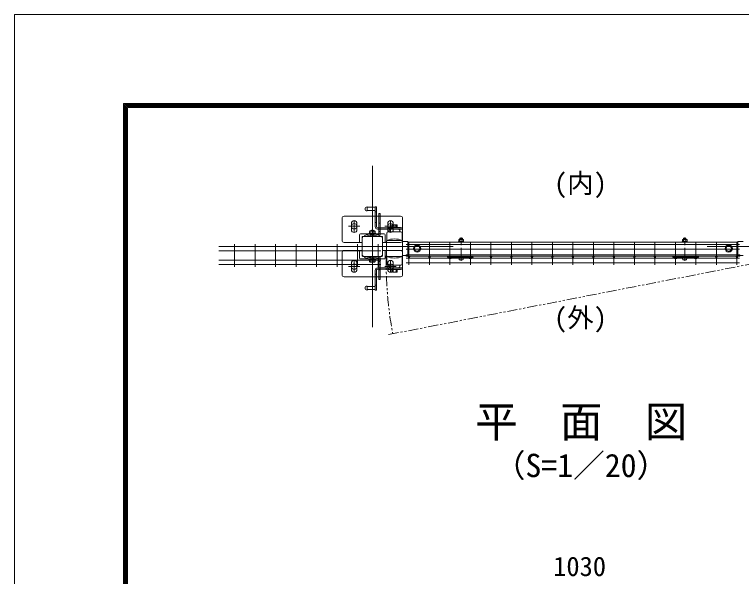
# Model space of a CAD drawing. Units: millimetres, scale not verified. Extents: x -4200 to 4200, y -2970 to 2970.
# Drawn here: x -4200 to -2399, y 1578 to 2970 of the extents above; entities that cross this region are included whole.
import ezdxf
from ezdxf.enums import TextEntityAlignment as Align

# ---------------------------------------------------------------- set-up
doc = ezdxf.new("R2010")
doc.units = ezdxf.units.MM
doc.header["$LTSCALE"] = 20
doc.linetypes.add('USER1', pattern=[50.8, 31.75, -6.35, 6.35, -6.35])
doc.linetypes.add('USER4', pattern=[2.5, 1.25, -0.25, 0.25, -0.25, 0.25, -0.25])
for name, color, linetype, lineweight in [('0-0_D-STR-TXT', 7, 'Continuous', 9), ('0-1_D-STR3', 3, 'Continuous', 13), ('0-2_D-BMK', 2, 'USER1', 13), ('0-3_D-STR1', 1, 'Continuous', 18), ('0-4_D-STR-DIM', 7, 'Continuous', 9), ('0-7_D-STR2', 7, 'Continuous', 9), ('0-C_D-TTL', 7, 'Continuous', 9)]:
    doc.layers.add(name, color=color, linetype=linetype, lineweight=lineweight)
doc.styles.add('ＭＳ ゴシック', font='')
doc.styles.get('ＭＳ ゴシック').set_extended_font_data('MS Gothic')

# ---------------------------------------------------------------- blocks, each defined once
blk = doc.blocks.new('A$C982ee5ca')
at = {"layer": '0-1_D-STR3'}
for p, q in [((-125, 798), (125, 798)), ((-125, 766), (-125, 798)), ((-125, 766), (125, 766)), ((-115, 881.6), (-115, 798)), ((-115, 798), (115, 798)), ((-86.6, 898), (86.6, 898)), ((-46, 968), (-60, 954)), ((60, 954), (-60, 954)), ((-60, 954), (-60, 898)), ((-58.2, 881.6), (-58.2, 798)), ((-46, 968), (-46, 898)), ((46, 968), (-46, 968)), ((46, 968), (46, 898)), ((46, 968), (60, 954)), ((58.2, 881.6), (58.2, 798)), ((60, 954), (60, 898)), ((115, 881.6), (115, 798)), ((125, 766), (125, 798)), ((-125, 0), (125, 0)), ((-125, -32), (-125, 0)), ((125, -32), (125, 0)), ((-125, -32), (125, -32)), ((-103.7, -32), (103.7, -32)), ((-103.7, -62.5), (-103.7, -32)), ((103.7, -63.3), (103.7, -32))]:
    blk.add_line(p, q, dxfattribs=at)
for centre, radius, start, end in [((-86.6, 865.2), 32.8, 30, 150), ((0, 786.4), 111.5, 58.543, 121.457), ((86.6, 865.2), 32.8, 30, 150), ((-65.7, -62.5), 38, 180, 253.92714), ((1.3, 170), 280, 253.92714, 285.41383), ((65.7, -63.3), 38, 285.41383, 0)]:
    blk.add_arc(centre, radius, start, end, dxfattribs=at)
at = {"layer": '0-2_D-BMK'}
blk.add_line((0, -150), (0, 1008), dxfattribs=at)
blk = doc.blocks.new('ベースプレート部品\u3000平面図')
at = {"layer": '0-1_D-STR3'}
for p, q in [((-16076.5, 106818.2), (-16076.5, 105718.2)), ((-13176.5, 106918.2), (-15976.5, 106918.2)), ((-13076.5, 105718.2), (-13076.5, 106818.2)), ((-15616.5, 106248.2), (-15616.5, 106558.2)), ((-15336.5, 106248.2), (-15336.5, 106558.2)), ((-13816.5, 106248.2), (-13816.5, 106558.2)), ((-13536.5, 106248.2), (-13536.5, 106558.2)), ((-15206.5, 105618.2), (-15206.5, 105998.2)), ((-13986.5, 106038.2), (-15166.5, 106038.2)), ((-14106.5, 105918.2), (-15046.5, 105918.2)), ((-13946.5, 105998.2), (-13946.5, 105618.2)), ((-15976.5, 105618.2), (-15084.8, 105618.2)), ((-15086.5, 105618.2), (-15086.5, 105878.2)), ((-14066.5, 105618.2), (-14066.5, 105878.2)), ((-14064.8, 105618.2), (-13176.5, 105618.2))]:
    blk.add_line(p, q, dxfattribs=at)
for centre, radius, start, end in [((-15976.5, 106818.2), 100, 90, 180), ((-15476.5, 106558.2), 140, 0, 180), ((-13676.5, 106558.2), 140, 0, 180), ((-13176.5, 106818.2), 100, 0, 90), ((-15476.5, 106248.2), 140, 180, 0), ((-15166.5, 105998.2), 40, 90, 180), ((-15046.5, 105878.2), 40, 90, 180), ((-14106.5, 105878.2), 40, 0, 90), ((-13986.5, 105998.2), 40, 0, 90), ((-13676.5, 106248.2), 140, 180, 0), ((-15976.5, 105718.2), 100, 180, 270), ((-13176.5, 105718.2), 100, 270, 0)]:
    blk.add_arc(centre, radius, start, end, dxfattribs=at)

msp = doc.modelspace()

# ---------------------------------------------------------------- linework, layer by layer
at = {"layer": '0-1_D-STR3'}
for p, q in [((-3326.5, 2493.42), (-3326.5, 2483.42)), ((-3326.5, 2492.42), (-3306.5, 2492.42)), ((-3306.5, 2493.42), (-3306.5, 2444.42)), ((-3306.5, 2493.42), (-3303.5, 2493.42)), ((-3303.5, 2493.42), (-3303.5, 2444.42)), ((-3326.5, 2484.42), (-3306.5, 2484.42)), ((-3306.5, 2481.42), (-3303.5, 2481.42)), ((-3297.5, 2477.4), (-3297.5, 2425.02)), ((-3294.5, 2477.4), (-3297.5, 2477.4)), ((-3294.5, 2477.4), (-3294.5, 2423.9)), ((-3306.5, 2454.42), (-3303.5, 2454.42)), ((-3294.5, 2453.4), (-3297.5, 2453.4)), ((-3320.31, 2432.78), (-3320.31, 2427.78)), ((-3308.11, 2434.18), (-3318.91, 2434.18)), ((-3317.5, 2434.78), (-3309.49, 2434.78)), ((-3317.5, 2434.78), (-3317.5, 2434.17)), ((-3317.5, 2432.78), (-3317.5, 2427.74)), ((-3317, 2435.12), (-3317, 2434.17)), ((-3309.99, 2435.13), (-3309.99, 2434.2)), ((-3309.49, 2434.78), (-3309.49, 2434.2)), ((-3309.49, 2432.78), (-3309.49, 2427.74)), ((-3306.72, 2432.78), (-3306.72, 2427.7)), ((-3300.5, 2441.42), (-3238.5, 2441.42)), ((-3300.5, 2438.42), (-3238.5, 2438.42)), ((-3297.5, 2432.4), (-3294.5, 2432.4)), ((-3243.5, 2442.42), (-3273.5, 2442.42)), ((-3273.5, 2442.42), (-3273.5, 2441.42)), ((-3272, 2431.42), (-3272, 2433.42)), ((-3265.28, 2447.46), (-3265.28, 2442.38)), ((-3263.89, 2448.86), (-3253.09, 2448.86)), ((-3262.51, 2447.46), (-3262.51, 2442.42)), ((-3254.5, 2447.46), (-3254.5, 2442.42)), ((-3251.69, 2447.46), (-3251.69, 2442.46)), ((-3245, 2431.42), (-3245, 2433.42)), ((-3243.5, 2442.42), (-3243.5, 2441.42)), ((-3238.5, 2438.42), (-3238.5, 2441.42)), ((-3330.48, 2420.4), (-3332.5, 2422.62)), ((-3305.1, 2427.74), (-3321.9, 2427.74)), ((-3321.9, 2427.74), (-3321.9, 2426.14)), ((-3321.9, 2426.14), (-3305.1, 2426.14)), ((-3317.5, 2420.4), (-3317.5, 2426.14)), ((-3309.49, 2420.4), (-3309.49, 2426.14)), ((-3305.1, 2427.74), (-3305.1, 2426.14)), ((-3277.5, 2428.42), (-3277.5, 2410.42)), ((-3274.5, 2431.42), (-3242.5, 2431.42)), ((-3239.5, 2428.42), (-3239.5, 2410.42)), ((-3202.5, 2398.13), (-3209.5, 2394.08)), ((-3202.5, 2398.13), (-3195.5, 2394.08)), ((-2430.5, 2398.13), (-2437.5, 2394.08)), ((-2430.5, 2398.13), (-2423.5, 2394.08)), ((-3209.5, 2394.08), (-3209.5, 2386.67)), ((-3202.5, 2382.63), (-3209.5, 2386.67)), ((-3202.5, 2382.63), (-3195.5, 2386.67)), ((-3195.5, 2394.08), (-3195.5, 2386.67)), ((-2437.5, 2394.08), (-2437.5, 2386.67)), ((-2430.5, 2382.63), (-2437.5, 2386.67)), ((-2430.5, 2382.63), (-2423.5, 2386.67)), ((-2423.5, 2394.08), (-2423.5, 2386.67)), ((-3330.48, 2370.4), (-3332.5, 2368.18)), ((-3321.9, 2364.66), (-3305.1, 2364.66)), ((-3321.9, 2363.06), (-3321.9, 2364.66)), ((-3305.1, 2363.06), (-3321.9, 2363.06)), ((-3320.31, 2358.02), (-3320.31, 2363.02)), ((-3317.5, 2370.4), (-3317.5, 2364.66)), ((-3317.5, 2358.02), (-3317.5, 2363.06)), ((-3309.49, 2364.66), (-3309.49, 2370.4)), ((-3309.49, 2358.02), (-3309.49, 2363.06)), ((-3306.72, 2358.02), (-3306.72, 2363.1)), ((-3305.1, 2363.06), (-3305.1, 2364.66)), ((-3297.5, 2365.78), (-3297.5, 2313.4)), ((-3294.5, 2366.9), (-3294.5, 2313.4)), ((-3277.5, 2352.38), (-3277.5, 2370.38)), ((-3239.5, 2352.38), (-3239.5, 2370.38)), ((-3127.45, 2369.79), (-3126.41, 2371)), ((-3127.45, 2369.79), (-3122.74, 2365.73)), ((-3126.41, 2371), (-3121.7, 2366.94)), ((-3117.81, 2368.78), (-3119.8, 2366.97)), ((-3116.73, 2367.6), (-3118.72, 2365.79)), ((-3116.73, 2369.2), (-3114.24, 2369.2)), ((-3116.73, 2367.6), (-3074.74, 2367.6)), ((-3114.24, 2371), (-3077.24, 2371)), ((-3114.24, 2369.2), (-3114.24, 2371)), ((-3077.24, 2369.2), (-3114.24, 2369.2)), ((-3110.74, 2369.2), (-3110.74, 2367.6)), ((-3080.74, 2369.2), (-3080.74, 2367.6)), ((-3077.24, 2369.2), (-3077.24, 2371)), ((-3077.24, 2369.2), (-3074.74, 2369.2)), ((-3074.74, 2367.6), (-3072.75, 2365.79)), ((-3073.66, 2368.78), (-3071.67, 2366.97)), ((-3065.06, 2371), (-3069.77, 2366.94)), ((-3064.02, 2369.79), (-3068.73, 2365.73)), ((-3064.02, 2369.79), (-3065.06, 2371)), ((-2568.98, 2369.79), (-2567.94, 2371)), ((-2568.98, 2369.79), (-2564.27, 2365.73)), ((-2567.94, 2371), (-2563.23, 2366.94)), ((-2559.34, 2368.78), (-2561.33, 2366.97)), ((-2558.26, 2367.6), (-2560.25, 2365.79)), ((-2558.26, 2369.2), (-2555.77, 2369.2)), ((-2558.26, 2367.6), (-2516.27, 2367.6)), ((-2555.77, 2371), (-2518.77, 2371)), ((-2555.77, 2369.2), (-2555.77, 2371)), ((-2518.77, 2369.2), (-2555.77, 2369.2)), ((-2552.27, 2369.2), (-2552.27, 2367.6)), ((-2522.27, 2369.2), (-2522.27, 2367.6)), ((-2518.77, 2369.2), (-2518.77, 2371)), ((-2518.77, 2369.2), (-2516.27, 2369.2)), ((-2516.27, 2367.6), (-2514.28, 2365.79)), ((-2515.19, 2368.78), (-2513.2, 2366.97)), ((-2506.59, 2371), (-2511.3, 2366.94)), ((-2505.55, 2369.79), (-2510.26, 2365.73)), ((-2505.55, 2369.79), (-2506.59, 2371)), ((-3308.11, 2356.61), (-3318.91, 2356.61)), ((-3300.5, 2342.38), (-3238.5, 2342.38)), ((-3297.5, 2358.4), (-3294.5, 2358.4)), ((-3274.5, 2349.38), (-3242.5, 2349.38)), ((-3272, 2349.38), (-3272, 2347.38)), ((-3245, 2349.38), (-3245, 2347.38)), ((-3238.5, 2342.38), (-3238.5, 2339.38)), ((-3306.5, 2287.38), (-3306.5, 2336.38)), ((-3303.5, 2326.38), (-3306.5, 2326.38)), ((-3303.5, 2287.38), (-3303.5, 2336.38)), ((-3300.5, 2339.38), (-3238.5, 2339.38)), ((-3294.5, 2337.4), (-3297.5, 2337.4)), ((-3273.5, 2338.38), (-3273.5, 2339.38)), ((-3273.5, 2338.38), (-3243.5, 2338.38)), ((-3265.31, 2333.34), (-3265.31, 2338.34)), ((-3253.11, 2331.93), (-3263.91, 2331.93)), ((-3262.5, 2333.34), (-3262.5, 2338.38)), ((-3254.49, 2333.34), (-3254.49, 2338.38)), ((-3251.72, 2333.34), (-3251.72, 2338.42)), ((-3243.5, 2338.38), (-3243.5, 2339.38)), ((-3294.5, 2313.4), (-3297.5, 2313.4)), ((-3326.5, 2287.38), (-3326.5, 2297.38)), ((-3326.5, 2296.38), (-3306.5, 2296.38)), ((-3326.5, 2288.38), (-3306.5, 2288.38)), ((-3303.5, 2299.38), (-3306.5, 2299.38)), ((-3306.5, 2287.38), (-3303.5, 2287.38))]:
    msp.add_line(p, q, dxfattribs=at)
for centre, radius in [((-3358.5, 2445.4), 7), ((-3268.5, 2445.4), 7), ((-3202.5, 2390.38), 9), ((-3202.5, 2390.38), 6.71), ((-2430.5, 2390.38), 9), ((-2430.5, 2390.38), 6.71), ((-3358.5, 2345.4), 7), ((-3268.5, 2345.4), 7)]:
    msp.add_circle(centre, radius, dxfattribs=at)
for centre, radius, start, end in [((-3326.5, 2488.42), 5, 90.00001, 270), ((-3318.91, 2432.78), 1.4, 0.08393, 179.91608), ((-3313.5, 2429.77), 6.41, 51.35253, 128.64959), ((-3313.5, 2427.77), 6.41, 51.35253, 128.64959), ((-3308.11, 2432.8), 1.39, 359.29901, 180.70018), ((-3300.5, 2444.42), 6, 180.00001, 269.99995), ((-3300.5, 2444.42), 3, 180.00001, 270), ((-3267, 2433.42), 5, 90.00001, 179.99999), ((-3263.89, 2447.48), 1.39, 359.29981, 180.701), ((-3258.5, 2442.45), 6.41, 51.35043, 128.64746), ((-3253.09, 2447.46), 1.4, 0.08393, 179.91606), ((-3250, 2433.42), 5, 0, 90), ((-3313.5, 2373.14), 53, 73.87238, 111.00754), ((-3313.5, 2373.37), 50, 72.42905, 109.85261), ((-3298.5, 2425.02), 1, 253.8728, 0.00001), ((-3297.5, 2423.9), 3, 252.42887, 0.00001), ((-3274.5, 2428.42), 3, 90, 180.00001), ((-3258.5, 2363.31), 50.8, 68.0365, 111.96349), ((-3242.5, 2428.42), 3, 0, 90), ((-3313.5, 2417.66), 53, 248.99247, 286.12763), ((-3313.5, 2417.43), 50, 250.1474, 287.57096), ((-3298.5, 2365.78), 1, 0, 106.12721), ((-3297.5, 2366.9), 3, 0, 107.57114), ((-3258.5, 2417.49), 50.8, 248.03652, 291.96351), ((-3120.76, 2368.03), 3.03, 229.26286, 312.38442), ((-3120.76, 2368.03), 1.43, 229.26286, 312.38442), ((-3116.73, 2367.6), 1.6, 90, 132.38442), ((-3074.74, 2367.6), 1.6, 47.61558, 90), ((-3070.71, 2368.03), 3.03, 227.61558, 310.73714), ((-3070.71, 2368.03), 1.43, 227.61558, 310.73714), ((-2562.29, 2368.03), 3.03, 229.26286, 312.38442), ((-2562.29, 2368.03), 1.43, 229.26286, 312.38442), ((-2558.26, 2367.6), 1.6, 90, 132.38442), ((-2516.27, 2367.6), 1.6, 47.61558, 90), ((-2512.24, 2368.03), 3.03, 227.61558, 310.73714), ((-2512.24, 2368.03), 1.43, 227.61558, 310.73714), ((-3318.91, 2358.02), 1.4, 180.08393, 359.91608), ((-3313.5, 2363.03), 6.41, 231.35042, 308.64748), ((-3308.11, 2358), 1.39, 179.29981, 0.70101), ((-3300.5, 2336.38), 6, 90.00006, 180.00001), ((-3274.5, 2352.38), 3, 180.00001, 270), ((-3267, 2347.38), 5, 180.00002, 270), ((-3250, 2347.38), 5, 270, 0.00001), ((-3242.5, 2352.38), 3, 270, 0.00001), ((-3300.5, 2336.38), 3, 90.00001, 180.00001), ((-3263.91, 2333.34), 1.4, 180.08393, 359.91608), ((-3258.5, 2338.35), 6.41, 231.35042, 308.64748), ((-3253.11, 2333.32), 1.39, 179.29981, 0.70101), ((-3326.5, 2292.38), 5, 90, 270)]:
    msp.add_arc(centre, radius, start, end, dxfattribs=at)
at = {"layer": '0-2_D-BMK'}
for p, q in [((-3313.5, 2595.4), (-3313.5, 2195.4)), ((-3358.5, 2459.4), (-3358.5, 2431.4)), ((-3268.5, 2459.4), (-3268.5, 2431.4)), ((-3372.5, 2445.4), (-3344.5, 2445.4)), ((-3282.5, 2445.4), (-3254.5, 2445.4)), ((-3113.5, 2395.4), (-3513.5, 2395.4)), ((-2083.5, 2395.4), (-2483.5, 2395.4)), ((-3372.5, 2345.4), (-3344.5, 2345.4)), ((-3358.5, 2331.4), (-3358.5, 2359.4)), ((-3282.5, 2345.4), (-3254.5, 2345.4)), ((-3268.5, 2331.4), (-3268.5, 2359.4))]:
    msp.add_line(p, q, dxfattribs=at)
at = {"layer": '0-2_D-BMK', "linetype": 'USER4'}
msp.add_line((-3273.24, 2177.05), (-2336.3, 2359.6), dxfattribs=at)
msp.add_arc((-2319.5, 2354.9), 959.66, 178.96932, 190.55858, dxfattribs=at)
at = {"layer": '0-3_D-STR1'}
for p, q in [((-3338.5, 2375.5), (-3338.5, 2415.3)), ((-3333.4, 2420.4), (-3293.6, 2420.4)), ((-3288.5, 2375.5), (-3288.5, 2415.3)), ((-3278.5, 2373.6), (-3278.5, 2407.2)), ((-3275.3, 2410.4), (-3241.7, 2410.4)), ((-3225.5, 2407.85), (-3238.57, 2407.85)), ((-3238.5, 2373.6), (-3238.5, 2407.2)), ((-3225.5, 2407.85), (-3225.5, 2372.95)), ((-3225.5, 2405.9), (-2407.5, 2405.9)), ((-2407.5, 2407.83), (-2407.5, 2372.93)), ((-2407.5, 2407.83), (-2394.5, 2407.83)), ((-3333.4, 2370.4), (-3293.6, 2370.4)), ((-3275.3, 2370.4), (-3241.7, 2370.4)), ((-3225.5, 2372.95), (-3238.5, 2372.95)), ((-3225.5, 2374.9), (-2407.5, 2374.9)), ((-2407.5, 2372.93), (-2394.5, 2372.93))]:
    msp.add_line(p, q, dxfattribs=at)
for centre, radius, start, end in [((-3333.4, 2415.3), 5.1, 90.00031, 179.99984), ((-3293.6, 2415.3), 5.1, 0, 90.00028), ((-3275.3, 2407.2), 3.2, 89.99997, 180), ((-3241.7, 2407.2), 3.2, 0, 89.99997), ((-3333.4, 2375.5), 5.1, 179.99985, 269.9997), ((-3293.6, 2375.5), 5.1, 269.99973, 0), ((-3275.3, 2373.6), 3.2, 180, 270.00003), ((-3241.7, 2373.6), 3.2, 270.00003, 0)]:
    msp.add_arc(centre, radius, start, end, dxfattribs=at)
at = {"layer": '0-7_D-STR2'}
for p, q in [((-3292.3, 2395.7), (-3694.18, 2395.7)), ((-3654.69, 2401.1), (-3654.69, 2345.1)), ((-3603.89, 2401.1), (-3603.89, 2345.1)), ((-3553.12, 2401.1), (-3553.12, 2345.1)), ((-3502.35, 2401.1), (-3502.35, 2345.1)), ((-3451.58, 2401.1), (-3451.58, 2345.1)), ((-3400.81, 2401.1), (-3400.81, 2345.1)), ((-3350.04, 2401.1), (-3350.04, 2345.1)), ((-3299.27, 2401.1), (-3299.27, 2345.1)), ((-3229.63, 2400.2), (-2403.37, 2400.2)), ((-3222.66, 2405.6), (-3222.66, 2349.6)), ((-3171.89, 2405.6), (-3171.89, 2349.6)), ((-3121.12, 2405.6), (-3121.12, 2349.6)), ((-3070.35, 2405.6), (-3070.35, 2349.6)), ((-3019.58, 2405.6), (-3019.58, 2349.6)), ((-2968.81, 2405.6), (-2968.81, 2349.6)), ((-2918.04, 2405.6), (-2918.04, 2349.6)), ((-2867.27, 2405.6), (-2867.27, 2349.6)), ((-2816.5, 2405.6), (-2816.5, 2349.6)), ((-2765.73, 2405.6), (-2765.73, 2349.6)), ((-2714.96, 2405.6), (-2714.96, 2349.6)), ((-2664.19, 2405.6), (-2664.19, 2349.6)), ((-2613.42, 2405.6), (-2613.42, 2349.6)), ((-2562.65, 2405.6), (-2562.65, 2349.6)), ((-2511.88, 2405.6), (-2511.88, 2349.6)), ((-2461.11, 2405.6), (-2461.11, 2349.6)), ((-2410.34, 2405.6), (-2410.34, 2349.6)), ((-3292.3, 2384.4), (-3694.18, 2384.4)), ((-3229.63, 2388.9), (-2403.37, 2388.9)), ((-3292.3, 2361.8), (-3694.18, 2361.8)), ((-3229.66, 2374.9), (-2403.34, 2374.9)), ((-3229.66, 2371.3), (-3229.66, 2374.9)), ((-3229.66, 2371.3), (-2403.34, 2371.3)), ((-3229.63, 2366.3), (-2403.37, 2366.3)), ((-2403.34, 2371.3), (-2403.34, 2374.9)), ((-3292.3, 2350.5), (-3694.18, 2350.5)), ((-3229.63, 2355), (-2403.37, 2355))]:
    msp.add_line(p, q, dxfattribs=at)
for centre in [(-3222.66, 2369.5), (-3171.89, 2369.5), (-3121.12, 2369.5), (-3070.35, 2369.5), (-3019.58, 2369.5), (-2968.81, 2369.5), (-2918.04, 2369.5), (-2867.27, 2369.5), (-2816.5, 2369.5), (-2765.73, 2369.5), (-2714.96, 2369.5), (-2664.19, 2369.5), (-2613.42, 2369.5), (-2562.65, 2369.5), (-2511.88, 2369.5), (-2461.11, 2369.5), (-2410.34, 2369.5)]:
    msp.add_circle(centre, 1.8, dxfattribs=at)
at = {"layer": '0-C_D-TTL', "color": 2, "lineweight": 18}
msp.add_lwpolyline([(-4200, 2970), (4200, 2970), (4200, -2970), (-4200, -2970)], close=True, dxfattribs=at)
at = {"layer": '0-C_D-TTL'}
for points in [[(-3930, 2750), (3930, 2750), (3930, -2750), (-3930, -2750)], [(-3927.5, 2747.5), (3927.5, 2747.5), (3927.5, -2747.5), (-3927.5, -2747.5)], [(-3925, 2745), (3925, 2745), (3925, -2745), (-3925, -2745)], [(-3922.5, 2742.5), (3922.5, 2742.5), (3922.5, -2742.5), (-3922.5, -2742.5)], [(-3920, 2740), (3920, 2740), (3920, -2740), (-3920, -2740)]]:
    msp.add_lwpolyline(points, close=True, dxfattribs=at)

# ---------------------------------------------------------------- block references
at = {"layer": '0-1_D-STR3', "xscale": 0.05, "yscale": 0.05}
msp.add_blockref('ベースプレート部品\u3000平面図', (-2584.67, -2875.51), dxfattribs=at)
at = {"layer": '0-1_D-STR3', "xscale": -0.05, "yscale": 0.05, "rotation": 180}
msp.add_blockref('ベースプレート部品\u3000平面図', (-2584.67, 7666.31), dxfattribs=at)
at = {"layer": '0-4_D-STR-DIM', "xscale": 0.05, "yscale": 0.05}
for p in [(-3093.5, 2367.6), (-2539.5, 2367.6)]:
    msp.add_blockref('A$C982ee5ca', p, dxfattribs=at)

# ---------------------------------------------------------------- texts
at = {"layer": '0-0_D-STR-TXT', "style": 'ＭＳ ゴシック'}
for s, height, p in [('(内)', 48.09, (-2863.35, 2513.5)), ('(外)', 48.09, (-2863.35, 2180.38)), ('平\u3000面\u3000図', 76.98, (-3058.4, 1899.82)), ('（S=1／20）', 57.77, (-3012.92, 1806.63))]:
    msp.add_text(s, height=height, dxfattribs=at).set_placement(p, align=Align.BOTTOM_LEFT)
at = {"layer": '0-4_D-STR-DIM', "style": 'ＭＳ ゴシック'}
msp.add_text('1030', height=48.09, dxfattribs=at).set_placement((-2865.4, 1564.36), align=Align.BOTTOM_LEFT)

doc.saveas('drawing.dxf')
